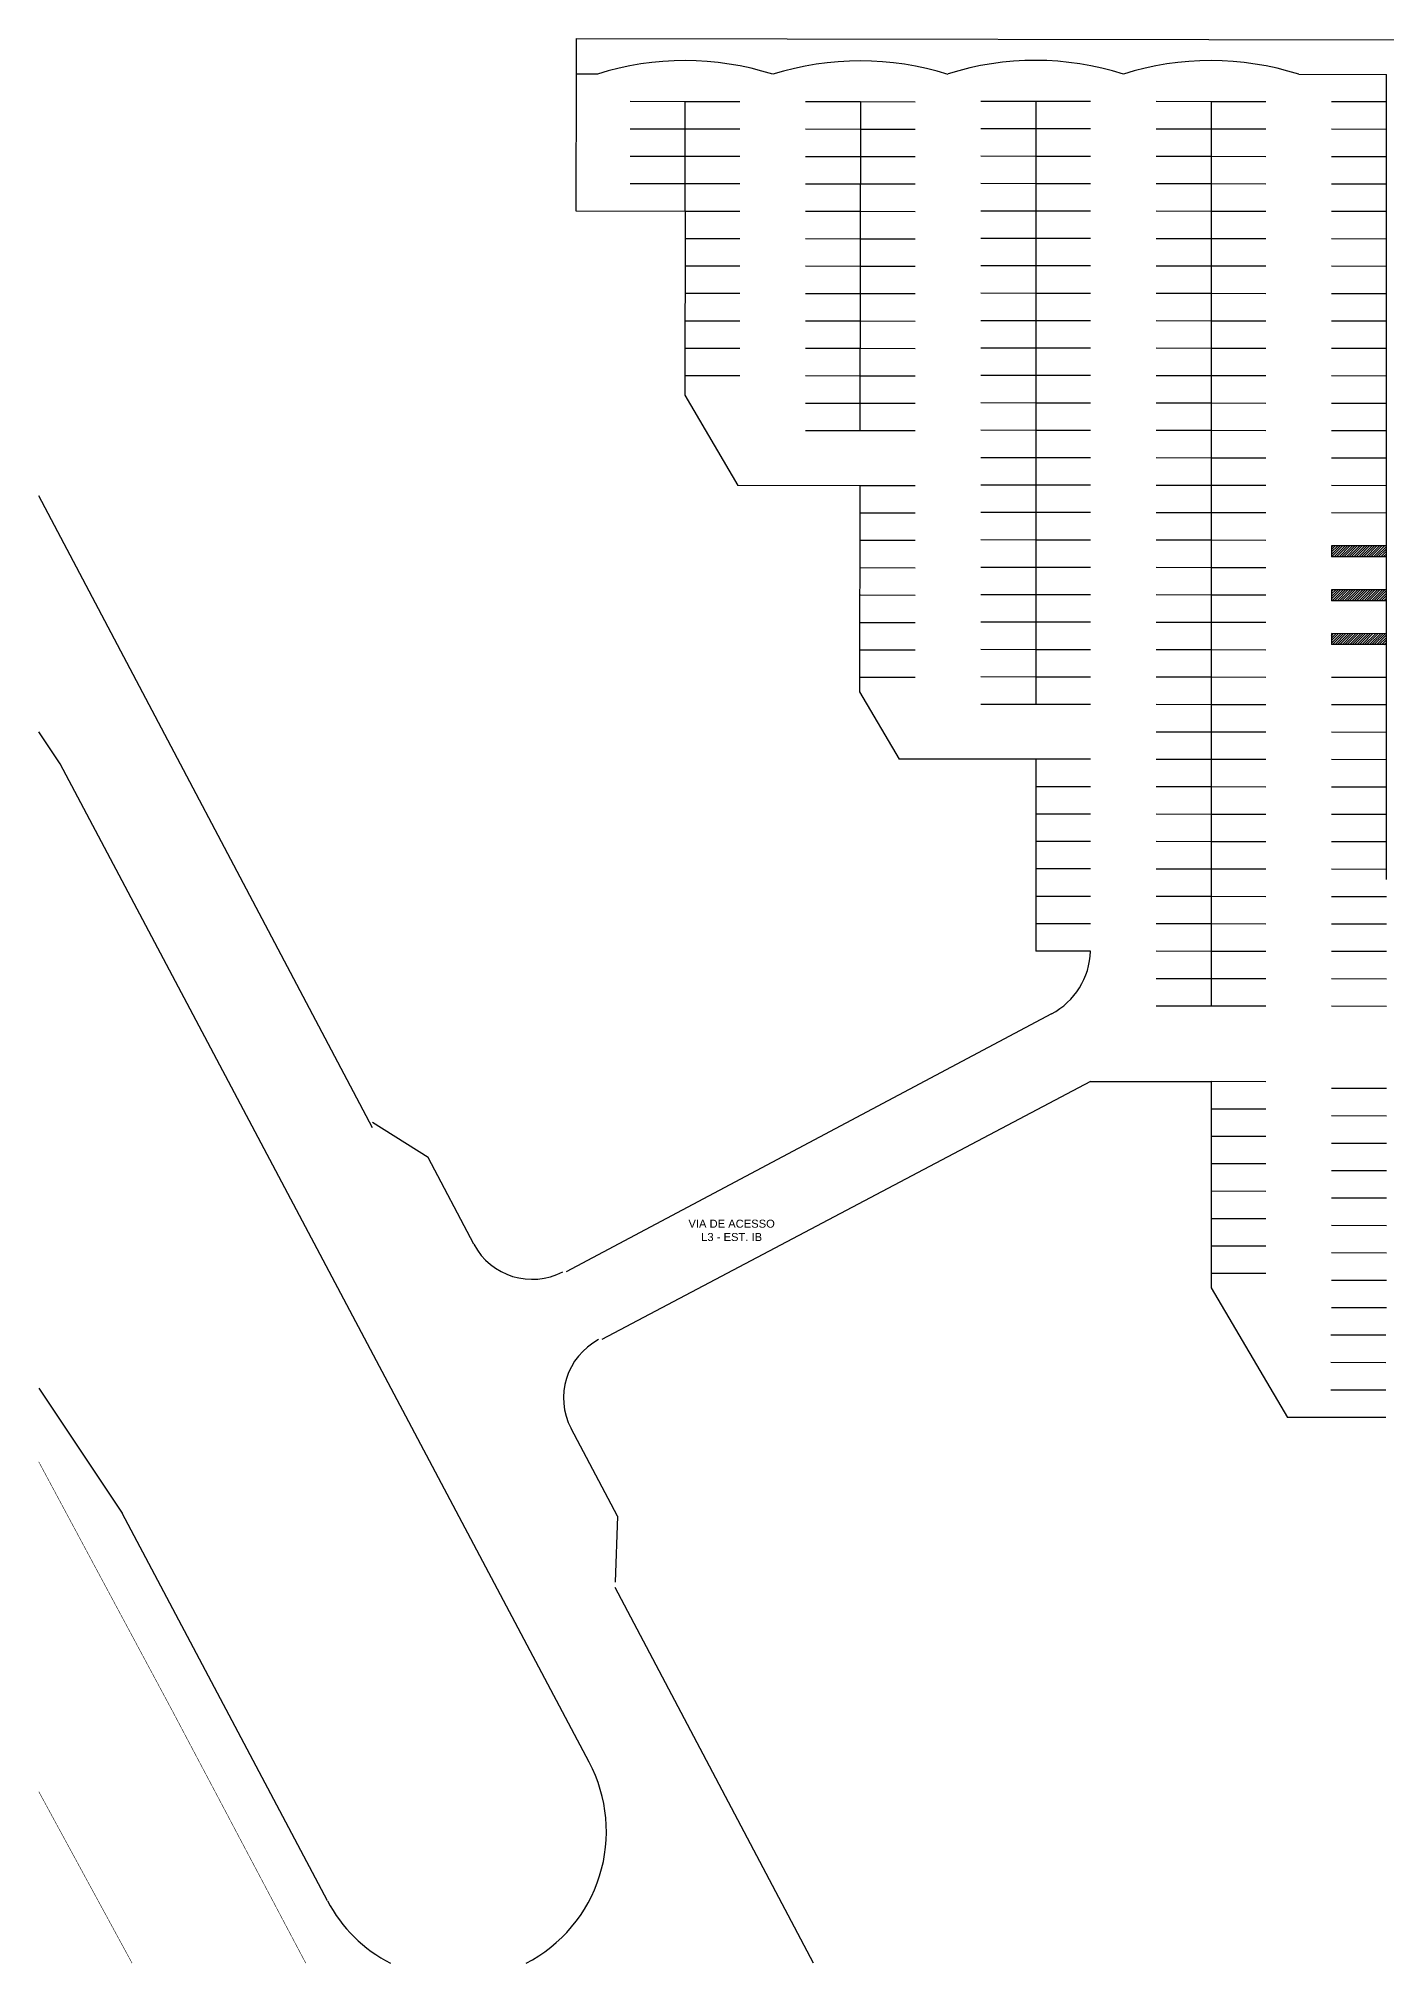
# Model space of a CAD drawing. Header units: millimetres. Extents: x 1887 to 2405, y 1100 to 1335.
# Drawn here: x 1886.7 to 2009.6, y 1100.3 to 1275.8 of the extents above; entities that cross this region are included whole.
import ezdxf

# ---------------------------------------------------------------- set-up
doc = ezdxf.new("R2010")
doc.units = ezdxf.units.MM
for name, color, linetype in [('AR-CALÇADA', 1, 'Continuous'), ('AR-ESTACIONAMENTO', 1, 'Continuous'), ('AR-PISO', 1, 'Continuous'), ('TEXTO', 2, 'Continuous'), ('via', 1, 'Continuous'), ('VIA-L4N-DUPL', 1, 'Continuous')]:
    doc.layers.add(name, color=color, linetype=linetype)
doc.styles.add('UNB-100', font='simplex.shx', dxfattribs={"height": 0.2})
pattern_1 = [(45, (1685.98085, 978.60732), (-0.1122532, 0.1122532), [])]

msp = doc.modelspace()

# ---------------------------------------------------------------- hatches: boundary and pattern name
at = {"layer": 'AR-ESTACIONAMENTO'}
h = msp.add_hatch(dxfattribs=at)
h.set_pattern_fill('LINE', color=256, scale=0.05, angle=45, style=0)
h.set_pattern_definition(pattern_1)
h.paths.add_polyline_path([(2004.63, 1229.56), (2004.63, 1228.56), (2009.63, 1228.55), (2009.63, 1229.55)])
h = msp.add_hatch(dxfattribs=at)
h.set_pattern_fill('LINE', color=256, scale=0.05, angle=45, style=0)
h.set_pattern_definition(pattern_1)
h.paths.add_polyline_path([(2009.63, 1224.55), (2009.63, 1225.55), (2004.62, 1225.56), (2004.62, 1224.56)])
h = msp.add_hatch(dxfattribs=at)
h.set_pattern_fill('LINE', color=256, scale=0.05, angle=45, style=0)
h.set_pattern_definition(pattern_1)
h.paths.add_polyline_path([(2009.63, 1220.55), (2009.63, 1221.55), (2004.62, 1221.56), (2004.62, 1220.56)])

# ---------------------------------------------------------------- linework, layer by layer
at = {"layer": 'AR-CALÇADA'}
for p, q in [((1979.08, 1186.88), (1934.81, 1163.35)), ((1982.65, 1180.69), (1938.08, 1157.16)), ((1982.65, 1180.69), (1993.64, 1180.69))]:
    msp.add_line(p, q, dxfattribs=at)
msp.add_arc((1975.93, 1192.81), 6.72, 298.0163, 358.0706, dxfattribs=at)
at = {"layer": 'AR-ESTACIONAMENTO'}
for p, q in [((1945.67, 1270.07), (1940.67, 1270.08)), ((1950.66, 1270.07), (1945.67, 1270.07)), ((1945.67, 1260.07), (1945.67, 1270.07)), ((1961.66, 1270.05), (1956.66, 1270.06)), ((1961.66, 1270.05), (1961.61, 1240.05)), ((1966.65, 1270.04), (1961.66, 1270.05)), ((1977.65, 1270.09), (1972.65, 1270.1)), ((1982.64, 1270.09), (1977.65, 1270.09)), ((1977.65, 1270.09), (1977.65, 1215.09)), ((1993.64, 1270.07), (1988.64, 1270.08)), ((1998.63, 1270.06), (1993.64, 1270.07)), ((1993.64, 1270.07), (1993.64, 1199.14)), ((2009.63, 1270.05), (2004.63, 1270.06)), ((1945.67, 1267.57), (1940.67, 1267.58)), ((1950.66, 1267.57), (1945.67, 1267.57)), ((1961.66, 1267.55), (1956.66, 1267.56)), ((1966.65, 1267.54), (1961.66, 1267.55)), ((1977.65, 1267.59), (1972.65, 1267.6)), ((1982.64, 1267.59), (1977.65, 1267.59)), ((1993.64, 1267.57), (1988.64, 1267.58)), ((1998.63, 1267.56), (1993.64, 1267.57)), ((2009.63, 1267.55), (2004.63, 1267.56)), ((1945.67, 1265.07), (1940.67, 1265.08)), ((1950.66, 1265.07), (1945.67, 1265.07)), ((1961.66, 1265.05), (1956.66, 1265.06)), ((1966.65, 1265.04), (1961.66, 1265.05)), ((1977.65, 1265.09), (1972.65, 1265.1)), ((1982.64, 1265.09), (1977.65, 1265.09)), ((1993.64, 1265.07), (1988.64, 1265.08)), ((1998.63, 1265.06), (1993.64, 1265.07)), ((2009.63, 1265.05), (2004.63, 1265.06)), ((1945.67, 1262.57), (1940.67, 1262.58)), ((1950.66, 1262.57), (1945.67, 1262.57)), ((1961.66, 1262.55), (1956.66, 1262.56)), ((1966.65, 1262.54), (1961.66, 1262.55)), ((1977.65, 1262.59), (1972.65, 1262.6)), ((1982.64, 1262.59), (1977.65, 1262.59)), ((1993.64, 1262.57), (1988.64, 1262.58)), ((1998.63, 1262.56), (1993.64, 1262.57)), ((2009.63, 1262.55), (2004.63, 1262.56)), ((1950.66, 1260.07), (1945.67, 1260.07)), ((1961.66, 1260.05), (1956.66, 1260.06)), ((1966.65, 1260.04), (1961.66, 1260.05)), ((1977.65, 1260.09), (1972.65, 1260.1)), ((1982.64, 1260.09), (1977.65, 1260.09)), ((1993.64, 1260.07), (1988.64, 1260.08)), ((1998.63, 1260.06), (1993.64, 1260.07)), ((2009.63, 1260.05), (2004.63, 1260.06)), ((1950.66, 1257.57), (1945.67, 1257.57)), ((1961.66, 1257.55), (1956.66, 1257.56)), ((1966.65, 1257.54), (1961.66, 1257.55)), ((1977.65, 1257.59), (1972.65, 1257.6)), ((1982.64, 1257.59), (1977.65, 1257.59)), ((1993.64, 1257.57), (1988.64, 1257.58)), ((1998.63, 1257.56), (1993.64, 1257.57)), ((2009.63, 1257.55), (2004.63, 1257.56)), ((1950.66, 1255.07), (1945.67, 1255.07)), ((1961.66, 1255.05), (1956.66, 1255.06)), ((1966.65, 1255.04), (1961.66, 1255.05)), ((1977.65, 1255.09), (1972.65, 1255.1)), ((1982.64, 1255.09), (1977.65, 1255.09)), ((1993.64, 1255.07), (1988.64, 1255.08)), ((1998.63, 1255.06), (1993.64, 1255.07)), ((2009.63, 1255.05), (2004.63, 1255.06)), ((1950.66, 1252.57), (1945.67, 1252.57)), ((1961.66, 1252.55), (1956.66, 1252.56)), ((1966.65, 1252.54), (1961.66, 1252.55)), ((1977.65, 1252.59), (1972.65, 1252.6)), ((1982.64, 1252.59), (1977.65, 1252.59)), ((1993.64, 1252.57), (1988.64, 1252.58)), ((1998.63, 1252.56), (1993.64, 1252.57)), ((2009.63, 1252.55), (2004.63, 1252.56)), ((1950.66, 1250.07), (1945.67, 1250.07)), ((1961.66, 1250.05), (1956.66, 1250.06)), ((1966.65, 1250.04), (1961.66, 1250.05)), ((1977.65, 1250.09), (1972.65, 1250.1)), ((1982.64, 1250.09), (1977.65, 1250.09)), ((1993.64, 1250.07), (1988.64, 1250.08)), ((1998.63, 1250.06), (1993.64, 1250.07)), ((2009.63, 1250.05), (2004.63, 1250.06)), ((1950.66, 1247.57), (1945.67, 1247.57)), ((1961.66, 1247.55), (1956.66, 1247.56)), ((1966.65, 1247.54), (1961.66, 1247.55)), ((1977.65, 1247.59), (1972.65, 1247.6)), ((1982.64, 1247.59), (1977.65, 1247.59)), ((1993.64, 1247.57), (1988.64, 1247.58)), ((1998.63, 1247.56), (1993.64, 1247.57)), ((2009.63, 1247.55), (2004.63, 1247.56)), ((1950.66, 1245.07), (1945.67, 1245.07)), ((1961.66, 1245.05), (1956.66, 1245.06)), ((1966.65, 1245.04), (1961.66, 1245.05)), ((1977.65, 1245.09), (1972.65, 1245.1)), ((1982.64, 1245.09), (1977.65, 1245.09)), ((1993.64, 1245.07), (1988.64, 1245.08)), ((1998.63, 1245.06), (1993.64, 1245.07)), ((2009.63, 1245.05), (2004.63, 1245.06)), ((1961.66, 1242.55), (1956.66, 1242.56)), ((1966.65, 1242.54), (1961.66, 1242.55)), ((1977.65, 1242.59), (1972.65, 1242.6)), ((1982.64, 1242.59), (1977.65, 1242.59)), ((1993.64, 1242.57), (1988.64, 1242.58)), ((1998.63, 1242.56), (1993.64, 1242.57)), ((2009.63, 1242.55), (2004.63, 1242.56)), ((1961.66, 1240.05), (1956.66, 1240.06)), ((1966.65, 1240.04), (1961.66, 1240.05)), ((1977.65, 1240.09), (1972.65, 1240.1)), ((1982.64, 1240.09), (1977.65, 1240.09)), ((1993.64, 1240.07), (1988.64, 1240.08)), ((1998.63, 1240.06), (1993.64, 1240.07)), ((2009.63, 1240.05), (2004.63, 1240.06)), ((1977.65, 1237.59), (1972.65, 1237.6)), ((1982.64, 1237.59), (1977.65, 1237.59)), ((1993.64, 1237.57), (1988.64, 1237.58)), ((1998.63, 1237.56), (1993.64, 1237.57)), ((2009.63, 1237.55), (2004.63, 1237.56)), ((1966.65, 1235.04), (1961.66, 1235.05)), ((1977.65, 1235.09), (1972.65, 1235.1)), ((1982.64, 1235.09), (1977.65, 1235.09)), ((1993.64, 1235.07), (1988.64, 1235.08)), ((1998.63, 1235.06), (1993.64, 1235.07)), ((2009.63, 1235.05), (2004.63, 1235.06)), ((1966.65, 1232.54), (1961.66, 1232.55)), ((1977.65, 1232.59), (1972.65, 1232.6)), ((1982.64, 1232.59), (1977.65, 1232.59)), ((1993.64, 1232.57), (1988.64, 1232.58)), ((1998.63, 1232.56), (1993.64, 1232.57)), ((2009.63, 1232.55), (2004.63, 1232.56)), ((1966.65, 1230.04), (1961.66, 1230.05)), ((1977.65, 1230.09), (1972.65, 1230.1)), ((1982.64, 1230.09), (1977.65, 1230.09)), ((1993.64, 1230.07), (1988.64, 1230.08)), ((1998.63, 1230.06), (1993.64, 1230.07)), ((2009.63, 1229.55), (2004.63, 1229.56)), ((2004.63, 1229.56), (2004.63, 1228.56)), ((1966.65, 1227.54), (1961.66, 1227.55)), ((1977.65, 1227.59), (1972.65, 1227.6)), ((1982.64, 1227.59), (1977.65, 1227.59)), ((1993.64, 1227.57), (1988.64, 1227.58)), ((1998.63, 1227.56), (1993.64, 1227.57)), ((2009.63, 1228.55), (2004.63, 1228.56)), ((2005.34, 1228.66), (2005.34, 1228.66)), ((2005.34, 1228.66), (2005.34, 1228.66)), ((1966.65, 1225.04), (1961.66, 1225.05)), ((1977.65, 1225.09), (1972.65, 1225.1)), ((1982.64, 1225.09), (1977.65, 1225.09)), ((1993.64, 1225.07), (1988.64, 1225.08)), ((1998.63, 1225.06), (1993.64, 1225.07)), ((2009.63, 1225.55), (2004.62, 1225.56)), ((2004.62, 1225.56), (2004.62, 1224.56)), ((2009.63, 1224.55), (2004.62, 1224.56)), ((1966.65, 1222.54), (1961.66, 1222.55)), ((1977.65, 1222.59), (1972.65, 1222.6)), ((1982.64, 1222.59), (1977.65, 1222.59)), ((1993.64, 1222.57), (1988.64, 1222.58)), ((1998.63, 1222.56), (1993.64, 1222.57)), ((2009.63, 1221.55), (2004.62, 1221.56)), ((2004.62, 1221.56), (2004.62, 1220.56)), ((2009.63, 1220.55), (2004.62, 1220.56)), ((1966.65, 1220.04), (1961.66, 1220.05)), ((1977.65, 1220.09), (1972.65, 1220.1)), ((1982.64, 1220.09), (1977.65, 1220.09)), ((1993.64, 1220.07), (1988.64, 1220.08)), ((1998.63, 1220.06), (1993.64, 1220.07)), ((1966.65, 1217.54), (1961.66, 1217.55)), ((1977.65, 1217.59), (1972.65, 1217.6)), ((1982.64, 1217.59), (1977.65, 1217.59)), ((1993.64, 1217.57), (1988.64, 1217.58)), ((1998.63, 1217.56), (1993.64, 1217.57)), ((2009.63, 1217.55), (2004.63, 1217.56)), ((1977.65, 1215.09), (1972.65, 1215.1)), ((1982.64, 1215.09), (1977.65, 1215.09)), ((1993.64, 1215.07), (1988.64, 1215.08)), ((1998.63, 1215.06), (1993.64, 1215.07)), ((2009.63, 1215.05), (2004.63, 1215.06)), ((1993.64, 1212.57), (1988.64, 1212.58)), ((1998.63, 1212.56), (1993.64, 1212.57)), ((2009.63, 1212.55), (2004.63, 1212.56)), ((1982.64, 1210.09), (1977.65, 1210.09)), ((1993.64, 1210.07), (1988.64, 1210.08)), ((1998.63, 1210.06), (1993.64, 1210.07)), ((2009.63, 1210.05), (2004.63, 1210.06)), ((1982.64, 1207.59), (1977.65, 1207.59)), ((1993.64, 1207.57), (1988.64, 1207.58)), ((1998.63, 1207.56), (1993.64, 1207.57)), ((2009.63, 1207.55), (2004.63, 1207.56)), ((1982.64, 1205.09), (1977.65, 1205.09)), ((1993.64, 1205.07), (1988.64, 1205.08)), ((1998.63, 1205.06), (1993.64, 1205.07)), ((2009.63, 1205.05), (2004.63, 1205.06)), ((1982.64, 1202.59), (1977.65, 1202.59)), ((1993.64, 1202.57), (1988.64, 1202.58)), ((1998.63, 1202.56), (1993.64, 1202.57)), ((2009.63, 1202.55), (2004.63, 1202.56)), ((1982.64, 1200.09), (1977.65, 1200.09)), ((1993.64, 1200.07), (1988.64, 1200.08)), ((1998.63, 1200.06), (1993.64, 1200.07)), ((2009.63, 1200.05), (2004.63, 1200.06)), ((1982.64, 1197.59), (1977.65, 1197.59)), ((1993.64, 1197.57), (1988.64, 1197.58)), ((1993.64, 1199.14), (1993.64, 1187.57)), ((1998.63, 1197.56), (1993.64, 1197.57)), ((2009.63, 1197.55), (2004.63, 1197.56)), ((1982.64, 1195.09), (1977.65, 1195.09)), ((1993.64, 1195.07), (1988.64, 1195.08)), ((1998.63, 1195.06), (1993.64, 1195.07)), ((2009.63, 1195.05), (2004.63, 1195.06)), ((1993.64, 1192.57), (1988.64, 1192.58)), ((1998.63, 1192.56), (1993.64, 1192.57)), ((2009.63, 1192.55), (2004.63, 1192.56)), ((1993.64, 1190.07), (1988.64, 1190.08)), ((1998.63, 1190.06), (1993.64, 1190.07)), ((2009.63, 1190.05), (2004.63, 1190.06)), ((1993.64, 1187.57), (1988.64, 1187.58)), ((1998.63, 1187.56), (1993.64, 1187.57)), ((2009.63, 1187.55), (2004.63, 1187.56)), ((1998.63, 1180.68), (1993.64, 1180.69)), ((2009.63, 1180.05), (2004.63, 1180.06)), ((1998.63, 1178.18), (1993.64, 1178.19)), ((2009.63, 1177.55), (2004.63, 1177.56)), ((1998.63, 1175.68), (1993.64, 1175.69)), ((1998.63, 1175.68), (1993.64, 1175.69)), ((2009.63, 1175.05), (2004.63, 1175.06)), ((1998.63, 1173.18), (1993.64, 1173.19)), ((2009.63, 1172.55), (2004.63, 1172.56)), ((1998.63, 1170.68), (1993.64, 1170.69)), ((2009.63, 1170.05), (2004.63, 1170.06)), ((1998.63, 1168.18), (1993.63, 1168.19)), ((2009.63, 1167.55), (2004.63, 1167.56)), ((1998.63, 1165.68), (1993.63, 1165.69)), ((2009.63, 1165.05), (2004.63, 1165.06)), ((1998.63, 1163.18), (1993.63, 1163.19)), ((2009.63, 1162.55), (2004.63, 1162.56)), ((2009.63, 1160.05), (2004.63, 1160.06)), ((2009.57, 1157.55), (2004.57, 1157.56)), ((2009.57, 1155.05), (2004.57, 1155.06)), ((2009.57, 1152.55), (2004.57, 1152.56))]:
    msp.add_line(p, q, dxfattribs=at)
at = {"layer": 'AR-PISO'}
for p, q in [((1935.75, 1275.84), (2012.63, 1275.72)), ((1935.75, 1272.67), (1935.75, 1275.84)), ((1935.73, 1260.09), (1935.75, 1272.67)), ((1937.68, 1272.6), (1935.75, 1272.6)), ((2001.63, 1272.58), (2009.63, 1272.55)), ((2009.63, 1199.14), (2009.63, 1272.55)), ((1945.67, 1260.07), (1935.73, 1260.09)), ((1945.67, 1260.07), (1945.63, 1243.31)), ((1945.63, 1243.31), (1950.49, 1235.07)), ((1961.66, 1235.05), (1950.49, 1235.07)), ((1961.6, 1235.05), (1961.57, 1216.26)), ((1961.57, 1216.26), (1965.2, 1210.11)), ((1977.65, 1210.09), (1965.2, 1210.11)), ((1977.65, 1210.09), (1977.65, 1199.14)), ((1977.65, 1199.14), (1977.65, 1192.59)), ((1982.64, 1192.59), (1977.65, 1192.59)), ((1993.64, 1180.69), (1993.64, 1161.87)), ((1993.64, 1161.87), (2000.6, 1150.07)), ((2009.57, 1150.05), (2000.6, 1150.07))]:
    msp.add_line(p, q, dxfattribs=at)
for centre in [(1945.64, 1247.37), (1961.63, 1247.35), (1977.62, 1247.39), (1993.61, 1247.37)]:
    msp.add_arc(centre, 26.45, 72.3603, 107.5268, dxfattribs=at)
at = {"layer": 'via', "const_width": 0.05}
for points in [[(1886.72, 1146.01), (1898.81, 1123.47), (1911.07, 1100.28)], [(1895.23, 1100.28), (1886.72, 1115.93)]]:
    msp.add_lwpolyline(points, dxfattribs=at)
at = {"layer": 'VIA-L4N-DUPL'}
for p, q in [((1917.16, 1176.47), (1886.72, 1234.11)), ((1917.16, 1176.47), (1886.72, 1234.11)), ((1888.67, 1209.68), (1886.72, 1212.61)), ((1888.67, 1209.68), (1886.72, 1212.61)), ((1936.92, 1118.61), (1888.67, 1209.68)), ((1936.92, 1118.61), (1888.67, 1209.68)), ((1922.22, 1173.78), (1917.15, 1176.95)), ((1926.4, 1165.86), (1922.22, 1173.78)), ((1886.72, 1152.74), (1894.31, 1141.33)), ((1939.5, 1141.04), (1935.27, 1149.05)), ((1913.04, 1105.97), (1894.31, 1141.33)), ((1939.5, 1141.04), (1939.29, 1135.02)), ((1957.37, 1100.28), (1939.29, 1134.54)), ((1957.37, 1100.28), (1939.29, 1134.54))]:
    msp.add_line(p, q, dxfattribs=at)
for centre, radius, start, end in [((1931.71, 1168.66), 6, 207.827, 297.827), ((1940.58, 1151.85), 6, 117.827, 207.827), ((1924.98, 1112.29), 13.51, 297.2198, 27.9137), ((1924.98, 1112.29), 13.51, 297.2198, 27.9137), ((1924.98, 1112.29), 13.51, 207.9137, 242.7802)]:
    msp.add_arc(centre, radius, start, end, dxfattribs=at)

# ---------------------------------------------------------------- texts
at = {"layer": 'TEXTO', "insert": (1949.91, 1167.12), "char_height": 0.73, "attachment_point": 5, "style": 'UNB-100'}
msp.add_mtext('{\\fArial|b0|i0|c0|p34;VIA DE ACESSO\\PL3 - EST. IB}', dxfattribs=at)

doc.saveas('drawing.dxf')
